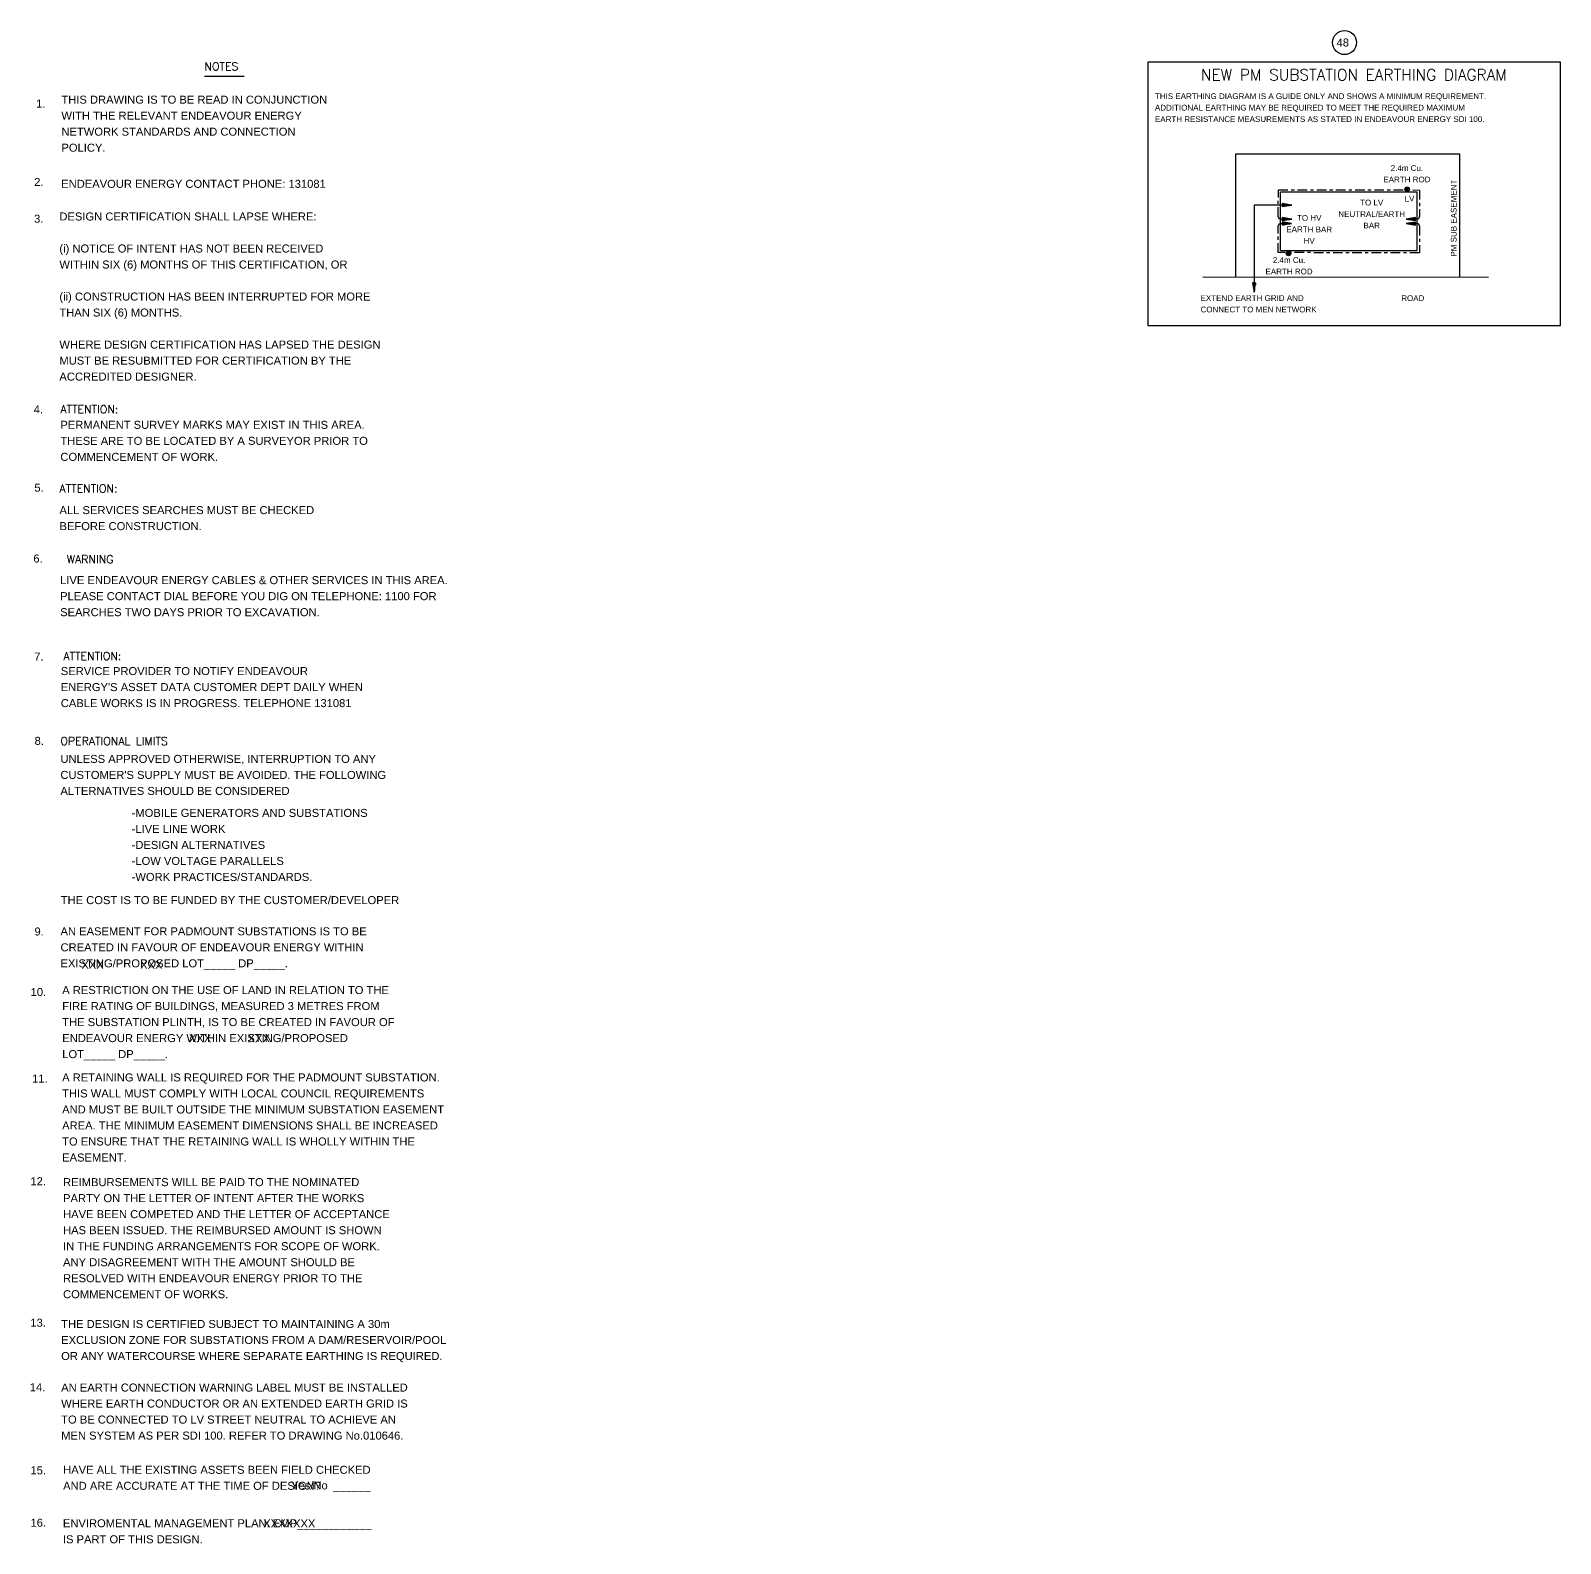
# Model space of a CAD drawing. Header units: metres. Extents: x -898 to 2770, y -622 to 757.
# Drawn here: x 1765.2 to 2243.1, y 115.3 to 587.8 of the extents above; entities that cross this region are included whole.
import ezdxf
from ezdxf.enums import TextEntityAlignment as Align

# ---------------------------------------------------------------- set-up
doc = ezdxf.new("R2010")
doc.units = ezdxf.units.M
doc.linetypes.add('CHAIN', pattern=[6, 3, -1, 1, -1])
doc.layers.get('0').update_dxf_attribs({"color": 6})
doc.layers.add('Notes', color=7, linetype='Continuous')
doc.styles.add('Elec', font='romand__.ttf')
doc.styles.get("Standard").update_dxf_attribs({"font": 'arial.ttf'})

# ---------------------------------------------------------------- blocks, each defined once
blk = doc.blocks.new('NOTE_MAIN')
blk.add_line((-5, -3.53), (7.43, -3.53))
at = {"color": 7, "lineweight": -3, "style": 'Elec'}
for s, p in [('NOTES', (-5.01, 0.76)), ('ATTENTION:', (-50.01, -106.35)), ('ATTENTION:', (-50.29, -131.09)), ('ATTENTION:', (-49.07, -183.4)), ('OPERATIONAL LIMITS', (-50, -209.97))]:
    blk.add_text(s, height=2.5, dxfattribs=at).set_placement(p, align=Align.TOP_LEFT)
at = {"color": 7, "lineweight": -3}
for s, p in [('1.', (-57.6, -10.89)), ('2.', (-58.19, -35.35)), ('ENDEAVOUR ENERGY CONTACT PHONE: 131081', (-49.76, -35.93)), ('4.', (-58.35, -106.37)), ('7.', (-58.18, -183.57)), ('8.', (-58.07, -209.9)), ('THE COST IS TO BE FUNDED BY THE CUSTOMER/DEVELOPER', (-49.9, -259.64)), (' 9.', (-59.06, -269.44)), ('10.', (-59.3, -288.34)), ('11.', (-58.86, -315.38)), ('12.', (-59.37, -347.44))]:
    blk.add_text(s, height=2.5, dxfattribs=at).set_placement(p, align=Align.TOP_LEFT)
for s, p in [('3.', (-56.77, -48.08)), ('6.', (-56.99, -154.2))]:
    blk.add_text(s, height=2.5, dxfattribs=at).set_placement(p, align=Align.MIDDLE_CENTER)
blk.add_text('5.', height=2.5, dxfattribs=at).set_placement((-58.13, -134.07), align=Align.BOTTOM_LEFT)
at = {"color": 7, "lineweight": -3, "style": 'Elec'}
blk.add_text('WARNING', height=2.5, dxfattribs=at).set_placement((-40.71, -154.43), align=Align.MIDDLE_CENTER)
at = {"color": 7, "lineweight": -3}
for s, p in [('13.', (-59.39, -392.86)), ('14.', (-59.58, -413.01)), ('15.', (-59.35, -438.98)), ('16.', (-59.33, -455.34))]:
    blk.add_text(s, height=2.5, dxfattribs=at).set_placement(p, align=Align.MIDDLE_LEFT)
at = {"color": 7, "lineweight": -3, "char_height": 2.5, "attachment_point": 1, "line_spacing_factor": 1.2}
for s, insert, width in [('THIS DRAWING IS TO BE READ IN CONJUNCTION\\PWITH THE RELEVANT ENDEAVOUR ENERGY NETWORK STANDARDS AND CONNECTION POLICY.', (-49.69, -9.64), 83.7313), ('AN EASEMENT FOR PADMOUNT SUBSTATIONS IS TO BE CREATED IN FAVOUR OF ENDEAVOUR ENERGY WITHIN EXISTING/PROPOSED LOT_____ DP_____.', (-49.97, -269.38), 99.2306), ('A RESTRICTION ON THE USE OF LAND IN RELATION TO THE FIRE RATING OF BUILDINGS, MEASURED 3 METRES FROM THE SUBSTATION PLINTH, IS TO BE CREATED IN FAVOUR OF ENDEAVOUR ENERGY WITHIN EXISTING/PROPOSED LOT_____ DP_____.', (-49.43, -287.73), 104.2576), ('REIMBURSEMENTS WILL BE PAID TO THE NOMINATED PARTY ON THE LETTER OF INTENT AFTER THE WORKS HAVE BEEN COMPETED AND THE LETTER OF ACCEPTANCE HAS BEEN ISSUED. THE REIMBURSED AMOUNT IS SHOWN IN THE FUNDING ARRANGEMENTS FOR SCOPE OF WORK. ANY DISAGREEMENT WITH THE AMOUNT SHOULD BE RESOLVED WITH ENDEAVOUR ENERGY PRIOR TO THE COMMENCEMENT OF WORKS.', (-49.17, -347.72), 102.9732)]:
    blk.add_mtext(s, dxfattribs=dict(at, insert=insert, width=width))
at = {"color": 7, "lineweight": -3, "char_height": 2.5, "line_spacing_factor": 1.2}
for s, insert, attachment_point in [('DESIGN CERTIFICATION SHALL LAPSE WHERE:\\P\\P(i) NOTICE OF INTENT HAS NOT BEEN RECEIVED\\PWITHIN SIX (6) MONTHS OF THIS CERTIFICATION, OR\\P\\P(ii) CONSTRUCTION HAS BEEN INTERRUPTED FOR MORE \\PTHAN SIX (6) MONTHS.\\P\\PWHERE DESIGN CERTIFICATION HAS LAPSED THE DESIGN\\PMUST BE RESUBMITTED FOR CERTIFICATION BY THE \\PACCREDITED DESIGNER.', (-50.32, -46.13), 1), ('PERMANENT SURVEY MARKS MAY EXIST IN THIS AREA. \\PTHESE ARE TO BE LOCATED BY A SURVEYOR PRIOR TO \\PCOMMENCEMENT OF WORK.', (-50.01, -111.2), 1), ('ALL SERVICES SEARCHES MUST BE CHECKED \\PBEFORE CONSTRUCTION.', (-50.29, -145.37), 7), ('LIVE ENDEAVOUR ENERGY CABLES & OTHER SERVICES IN THIS AREA.\\PPLEASE CONTACT DIAL BEFORE YOU DIG ON TELEPHONE: 1100 FOR\\PSEARCHES TWO DAYS PRIOR TO EXCAVATION.', (-50.09, -165.98), 4), ("SERVICE PROVIDER TO NOTIFY ENDEAVOUR \\PENERGY'S ASSET DATA CUSTOMER DEPT DAILY WHEN\\PCABLE WORKS IS IN PROGRESS. TELEPHONE 131081", (-49.88, -188.11), 1), ("UNLESS APPROVED OTHERWISE, INTERRUPTION TO ANY \\PCUSTOMER'S SUPPLY MUST BE AVOIDED. THE FOLLOWING \\PALTERNATIVES SHOULD BE CONSIDERED", (-50, -215.54), 1), ('-MOBILE GENERATORS AND SUBSTATIONS\\P-LIVE LINE WORK\\P-DESIGN ALTERNATIVES\\P-LOW VOLTAGE PARALLELS\\P-WORK PRACTICES/STANDARDS.', (-27.75, -232.4), 1), ('A RETAINING WALL IS REQUIRED FOR THE PADMOUNT SUBSTATION.\\PTHIS WALL MUST COMPLY WITH LOCAL COUNCIL REQUIREMENTS\\PAND MUST BE BUILT OUTSIDE THE MINIMUM SUBSTATION EASEMENT\\PAREA. THE MINIMUM EASEMENT DIMENSIONS SHALL BE INCREASED\\PTO ENSURE THAT THE RETAINING WALL IS WHOLLY WITHIN THE\\PEASEMENT.', (-49.46, -315.02), 1), ('THE DESIGN IS CERTIFIED SUBJECT TO MAINTAINING A 30m \\PEXCLUSION ZONE FOR SUBSTATIONS FROM A DAM/RESERVOIR/POOL \\POR ANY WATERCOURSE WHERE SEPARATE EARTHING IS REQUIRED.', (-49.76, -392.02), 1), ('AN EARTH CONNECTION WARNING LABEL MUST BE INSTALLED \\PWHERE EARTH CONDUCTOR OR AN EXTENDED EARTH GRID IS \\PTO BE CONNECTED TO LV STREET NEUTRAL TO ACHIEVE AN \\PMEN SYSTEM AS PER SDI 100. REFER TO DRAWING No.010646.', (-49.76, -420.64), 4), ('HAVE ALL THE EXISTING ASSETS BEEN FIELD CHECKED\\PAND ARE ACCURATE AT THE TIME OF DESIGN?    ______', (-49.15, -441.67), 4), ('ENVIROMENTAL MANAGEMENT PLAN: EMP____________\\PIS PART OF THIS DESIGN.', (-49.22, -458.03), 4)]:
    blk.add_mtext(s, dxfattribs=dict(at, insert=insert, attachment_point=attachment_point))
at = {"color": 7, "lineweight": -3, "flags": 4}
for tag, p in [('LOT_9', (-5.49, -282.36)), ('DP_9', (11.14, -282.36)), ('LOT_10', (-43.32, -310.67)), ('DP_9', (-26.58, -310.33)), ('YES/NO', (36.46, -444.96)), ('EMP_16', (27.02, -456.83))]:
    blk.add_attdef(tag, p, '', height=2.5, dxfattribs=at)
blk = doc.blocks.new('NOTE_NEWSUB_EARTH_DIAG')
at = {"color": 1, "lineweight": -3}
for p, q in [((27.414028, 15.110281), (27.447431, 53.608418)), ((27.447431, 53.608418), (97.447457, 53.608418)), ((97.414002, 15.049546), (97.447405, 53.547682)), ((41.961265, 33.530192), (43.13314, 33.529176)), ((41.961401, 33.686442), (42.586401, 33.6859)), ((41.981375, 37.284521), (42.606374, 37.283979)), ((41.98151, 37.440771), (43.153385, 37.439755)), ((41.981578, 37.518896), (43.778452, 37.517337)), ((41.981646, 37.597021), (44.40352, 37.59492)), ((41.981714, 37.675146), (44.950463, 37.67257)), ((41.981781, 37.753271), (44.403656, 37.75117)), ((41.981849, 37.831396), (43.778724, 37.829837)), ((41.981917, 37.909521), (43.153792, 37.908504)), ((41.982053, 38.065771), (42.607052, 38.065229)), ((83.598516, 33.493535), (82.426641, 33.493384)), ((83.598495, 33.649785), (82.973495, 33.649704)), ((41.428598, 31.896279), (44.851124, 31.90784)), ((41.429812, 33.296279), (44.929811, 33.293242)), ((41.881071, 32.288435), (42.506068, 32.290546)), ((41.881599, 32.132186), (43.053468, 32.136144)), ((41.881863, 32.054061), (43.678728, 32.06013)), ((41.882127, 31.975936), (44.303988, 31.984117)), ((41.882391, 31.897812), (44.851124, 31.90784)), ((41.882655, 31.819687), (44.304516, 31.827868)), ((41.882919, 31.741563), (43.679783, 31.747632)), ((41.883183, 31.663438), (43.055051, 31.667397)), ((41.88371, 31.507189), (42.508707, 31.5093)), ((41.960723, 32.905193), (42.585723, 32.90465)), ((41.960859, 33.061443), (43.132733, 33.060426)), ((41.960927, 33.139568), (43.757801, 33.138009)), ((41.960994, 33.217693), (44.382868, 33.215591)), ((41.961062, 33.295818), (44.929811, 33.293242)), ((41.96113, 33.373942), (44.383004, 33.371841)), ((41.961198, 33.452067), (43.758072, 33.450508)), ((84.128582, 31.85923), (80.628583, 31.862267)), ((83.597332, 31.859691), (80.628583, 31.862267)), ((84.129796, 33.25923), (80.629796, 33.258776)), ((83.598546, 33.25916), (80.629796, 33.258776)), ((83.597264, 31.781566), (81.17539, 31.783667)), ((83.5974, 31.937816), (81.175526, 31.939917)), ((83.598536, 33.337285), (81.176661, 33.336972)), ((83.598556, 33.181035), (81.176681, 33.180722)), ((83.597196, 31.703441), (81.800322, 31.705)), ((83.597467, 32.015941), (81.800593, 32.0175)), ((83.598526, 33.41541), (81.801651, 33.415178)), ((83.598566, 33.10291), (81.801691, 33.102678)), ((83.597129, 31.625316), (82.425254, 31.626333)), ((83.597535, 32.094066), (82.425661, 32.095083)), ((83.598576, 33.024785), (82.426701, 33.024634)), ((83.596993, 31.469066), (82.971993, 31.469608)), ((83.597671, 32.250316), (82.972671, 32.250858)), ((83.598597, 32.868535), (82.973597, 32.868454)), ((106.409675, 15.041741), (17.191971, 15.119151)), ((32.790912, 13.386992), (32.791987, 12.761993)), ((32.947162, 13.387261), (32.949178, 12.215388)), ((33.025287, 13.387395), (33.028377, 11.590523)), ((33.103412, 13.38753), (33.107577, 10.965658)), ((33.181537, 13.387664), (33.186643, 10.418919)), ((33.259662, 13.387798), (33.263827, 10.965927)), ((33.337786, 13.387933), (33.340877, 11.591061)), ((33.415911, 13.388067), (33.417927, 12.216194)), ((33.572161, 13.388336), (33.573236, 12.763337))]:
    blk.add_line(p, q, dxfattribs=at)
at = {"color": 7, "linetype": 'CHAIN', "lineweight": -3}
for p, q in [((40.73042, 33.996886), (40.737708, 42.396883)), ((40.737708, 42.396883), (84.837692, 42.358619)), ((84.837692, 42.358619), (84.830403, 33.958622)), ((40.720702, 22.79689), (40.727991, 31.196887)), ((84.827974, 31.158623), (84.820686, 22.758626)), ((84.820686, 22.758626), (40.720702, 22.79689))]:
    blk.add_line(p, q, dxfattribs=at)
at = {"color": 7, "lineweight": 30}
for p, q in [((41.421309, 23.496283), (41.437101, 41.696276)), ((84.137085, 41.659227), (41.437101, 41.696276)), ((81.339806, 42.375044), (81.589454, 42.209434)), ((84.121293, 23.459234), (84.137085, 41.659227)), ((41.421309, 23.496283), (84.121293, 23.459234)), ((44.2616, 22.298986), (44.511249, 22.133376))]:
    blk.add_line(p, q, dxfattribs=at)
at = {"color": 1, "lineweight": -3}
for points in [[(0, 0), (128.860255, 0), (128.860255, 82.284622), (0, 82.284622)], [(44.929811, 33.293242), (41.961469, 33.764567), (41.960655, 32.827068)], [(44.950463, 37.67257), (41.98212, 38.143896), (41.981307, 37.206396)], [(80.629796, 33.258776), (83.598607, 32.79041), (83.598485, 33.72791)], [(44.851124, 31.90784), (41.880808, 32.366559), (41.883974, 31.429065)], [(80.628583, 31.862267), (83.596925, 31.390941), (83.597739, 32.328441)], [(33.186643, 10.418919), (33.650286, 13.38847), (32.712787, 13.386858)]]:
    blk.add_lwpolyline(points, close=True, dxfattribs=at)
at = {"color": 7, "lineweight": 70}
for points in [[(81.296133, 42.400434, 0.038759), (81.322906, 42.447547, 0.278196), (81.285592, 42.807114, 0.139002), (81.133434, 42.922422, 0.093113), (81.006437, 42.946394, 0.078619), (80.898379, 42.929393, 0.162287), (80.720121, 42.798129, 0.15457), (80.656133, 42.596697, 0.151827), (80.71763, 42.398238, 0.532717), (81.298547, 42.404043)], [(44.217928, 22.324377, 0.038759), (44.244701, 22.371489, 0.278196), (44.207387, 22.731056, 0.139002), (44.055229, 22.846365, 0.093113), (43.928232, 22.870336, 0.078619), (43.820174, 22.853336, 0.162287), (43.641916, 22.722071, 0.15457), (43.577928, 22.520639, 0.151827), (43.639424, 22.322181, 0.532717), (44.220342, 22.327985)]]:
    blk.add_lwpolyline(points, format="xyb", dxfattribs=at)
at = {"color": 1, "lineweight": -3}
blk.add_lwpolyline([(41.981578, 37.666535), (33.193199, 37.666535), (33.193199, 12.802131)], dxfattribs=at)
at = {"color": 7, "lineweight": 30}
for points in [[(40.73042, 33.996886, 0.414214), (41.429812, 33.296279)], [(84.129796, 33.25923, 0.414214), (84.830403, 33.958622)], [(41.428598, 31.896279, 0.414214), (40.727991, 31.196887)], [(84.827974, 31.158623, 0.414214), (84.128582, 31.85923)]]:
    blk.add_lwpolyline(points, format="xyb", dxfattribs=at)
at = {"color": 1, "lineweight": -3}
for centre, radius in [((61.409867, 88.395025), 3.75), ((81.006134, 42.596393), 0.7), ((43.927928, 22.520336), 0.7)]:
    blk.add_circle(centre, radius, dxfattribs=at)
at = {"color": 7, "lineweight": -3}
for s, height, p in [('48', 2.5, (60.869034, 88.422557)), ('ROAD', 1.79, (82.741386, 8.570194))]:
    blk.add_text(s, height=height, dxfattribs=at).set_placement(p, align=Align.MIDDLE_CENTER)
at = {"color": 7, "lineweight": -3, "style": 'Elec'}
blk.add_text('NEW PM SUBSTATION EARTHING DIAGRAM', height=3.5, dxfattribs=at).set_placement((64.355215, 78.34102), align=Align.MIDDLE_CENTER)
at = {"color": 7, "lineweight": -3}
for s, rotation, p in [('PM SUB EASEMENT', 90.009079, (95.528336, 33.570389)), ('LV', 1.862224, (81.735118, 39.653847))]:
    blk.add_text(s, height=1.79, rotation=rotation, dxfattribs=at).set_placement(p, align=Align.MIDDLE_CENTER)
at = {"color": 7, "lineweight": -3, "char_height": 1.79, "line_spacing_factor": 1.2}
for s, insert, attachment_point in [('THIS EARTHING DIAGRAM IS A GUIDE ONLY AND SHOWS A MINIMUM REQUIREMENT.\\PADDITIONAL EARTHING MAY BE REQUIRED TO MEET THE REQUIRED MAXIMUM \\PEARTH RESISTANCE MEASUREMENTS AS STATED IN ENDEAVOUR ENERGY SDI 100.', (2.186762, 68.062764), 4), ('2.4m Cu.\\PEARTH ROD', (80.908825, 47.413049), 5), ('TO LV\\PNEUTRAL/EARTH\\PBAR', (69.90399, 34.849709), 5), ('2.4m Cu.\\PEARTH ROD', (44.086968, 18.682989), 5), ('EXTEND EARTH GRID AND \\PCONNECT TO MEN NETWORK', (16.433486, 6.811912), 4)]:
    blk.add_mtext(s, dxfattribs=dict(at, insert=insert, attachment_point=attachment_point))
at = {"color": 7, "lineweight": -3, "insert": (50.385299, 30.063409), "char_height": 1.79, "attachment_point": 5, "rotation": 359.88380409, "line_spacing_factor": 1.2}
blk.add_mtext('TO HV\\PEARTH BAR\\PHV', dxfattribs=at)

msp = doc.modelspace()

# ---------------------------------------------------------------- block references
ref = msp.add_blockref('NOTE_MAIN', (1824.48, 577.11))
ref.add_attrib('EMP_16', 'XXXXXXX', (1837.83, 120.29), dxfattribs={"color": 7, "lineweight": -3, "height": 2.5})
ref.add_attrib('YES/NO', 'Yes/No', (1846.54, 132.16), dxfattribs={"color": 7, "lineweight": -3, "height": 2.5})
ref.add_attrib('LOT_9', 'XXX', (1781.04, 294.76), dxfattribs={"color": 7, "lineweight": -3, "height": 2.5})
ref.add_attrib('DP_9', 'XXX', (1799.39, 294.76), dxfattribs={"color": 7, "lineweight": -3, "height": 2.5})
ref.add_attrib('LOT_10', 'XXX', (1814.62, 271.8), dxfattribs={"color": 7, "lineweight": -3, "height": 2.5})
ref.add_attrib('DP_9', 'XXX', (1832.98, 271.8), dxfattribs={"color": 7, "lineweight": -3, "height": 2.5})
at = {"layer": 'Notes'}
msp.add_blockref('NOTE_NEWSUB_EARTH_DIAG', (2114.23, 495.64), dxfattribs=at)

doc.saveas('drawing.dxf')
